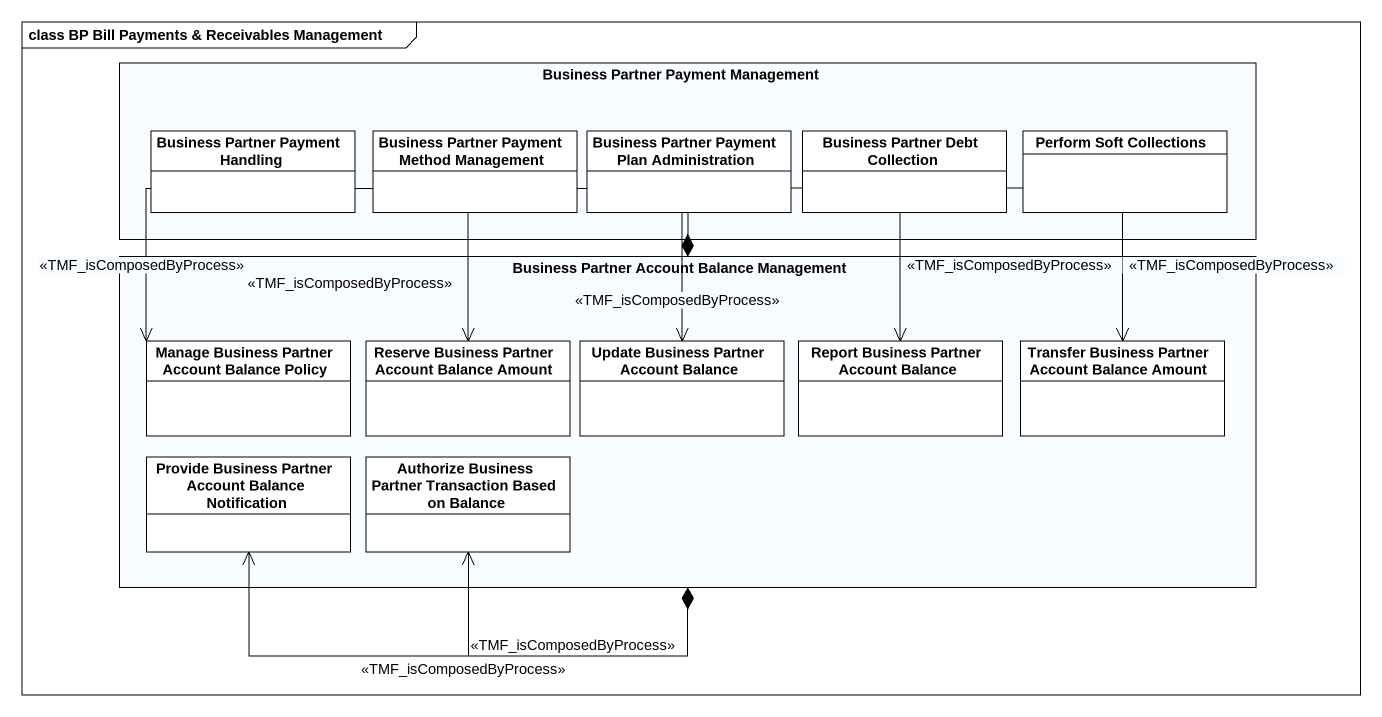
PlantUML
@startuml
mainframe class BP Bill Payments & Receivables Management
hide circle
hide empty members
rectangle "Business Partner Payment Management" as Business_Partner_Payment {
  class "Business Partner Payment Handling" as Business_Partner_Payment_2 #FFFFFF
  class "Business Partner Payment Method Management" as Business_Partner_Payment_3 #FFFFFF
  class "Business Partner Payment Plan Administration" as Business_Partner_Payment_4 #FFFFFF
  class "Business Partner Debt Collection" as Business_Partner_Debt #FFFFFF
  class "Perform Soft Collections" as Perform_Soft_Collections #FFFFFF
}
rectangle "Business Partner Account Balance Management" as Business_Partner_Account {
  class "Manage Business Partner Account Balance Policy" as Manage_Business_Partner #FFFFFF
  class "Reserve Business Partner Account Balance Amount" as Reserve_Business_Partner #FFFFFF
  class "Update Business Partner Account Balance" as Update_Business_Partner #FFFFFF
  class "Report Business Partner Account Balance" as Report_Business_Partner #FFFFFF
  class "Transfer Business Partner Account Balance Amount" as Transfer_Business_Partner #FFFFFF
  class "Provide Business Partner Account Balance Notification" as Provide_Business_Partner #FFFFFF
  class "Authorize Business Partner Transaction Based on Balance" as Authorize_Business_Partner #FFFFFF
}
Manage_Business_Partner <-right-* Business_Partner_Account : <<TMF_isComposedByProcess>>
Reserve_Business_Partner <-right-* Business_Partner_Account : <<TMF_isComposedByProcess>>
Update_Business_Partner <--* Business_Partner_Account : <<TMF_isComposedByProcess>>
Report_Business_Partner <-left-* Business_Partner_Account : <<TMF_isComposedByProcess>>
Transfer_Business_Partner <-left-* Business_Partner_Account : <<TMF_isComposedByProcess>>
Provide_Business_Partner <-right-* Business_Partner_Account : <<TMF_isComposedByProcess>>
Authorize_Business_Partner <-right-* Business_Partner_Account : <<TMF_isComposedByProcess>>
@enduml
